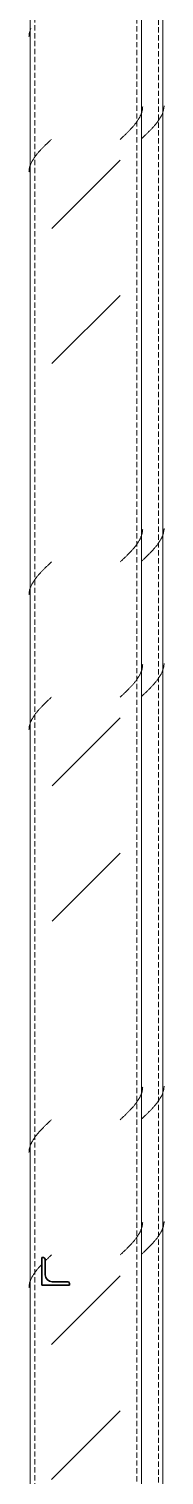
# Model space of a CAD drawing. Header units: centimetres. Extents: x -13467 to 3766, y -437 to 1921.
# Drawn here: x -13122.2 to -13110, y 224.4 to 354.8 of the extents above; entities that cross this region are included whole.
import ezdxf

# ---------------------------------------------------------------- set-up
doc = ezdxf.new("R2010")
doc.units = ezdxf.units.CM
doc.linetypes.add('Hidden', pattern=[0.714375, 0.47625, -0.238125])
doc.layers.add('S-BEAM', color=7, linetype='Continuous', lineweight=9)
doc.layers.add('S-COLS', color=7, linetype='Continuous', lineweight=9)

# ---------------------------------------------------------------- blocks, each defined once
blk = doc.blocks.new('FP_1-Sección 1-1')
at = {"layer": 'S-COLS'}
blk.add_line((-13112.09, 46.02), (-13112.09, 442.44), dxfattribs=at)
at = {"layer": 'S-COLS', "color": 9, "true_color": 0xc0c0c0}
for p, q in [((-13112.26, 346.78), (-13112.24, 346.82)), ((-13112.24, 346.82), (-13112.21, 346.87)), ((-13112.21, 346.87), (-13112.19, 346.92)), ((-13112.19, 346.92), (-13112.17, 346.96)), ((-13112.17, 346.96), (-13112.15, 347.01)), ((-13112.15, 347.01), (-13112.13, 347.06)), ((-13112.13, 347.06), (-13112.11, 347.1)), ((-13112.11, 347.1), (-13112.09, 347.15)), ((-13112.09, 347.15), (-13112.08, 347.2)), ((-13112.08, 347.2), (-13112.06, 347.24)), ((-13112.06, 347.24), (-13112.05, 347.29)), ((-13112.05, 347.29), (-13112.03, 347.34)), ((-13112.03, 347.34), (-13112.02, 347.38)), ((-13112.02, 347.38), (-13112.01, 347.43)), ((-13112.01, 347.43), (-13112, 347.48)), ((-13112, 347.52), (-13111.99, 347.57)), ((-13112, 347.48), (-13112, 347.52)), ((-13111.99, 347.57), (-13111.98, 347.62)), ((-13111.98, 347.71), (-13111.97, 347.76)), ((-13111.98, 347.66), (-13111.98, 347.71)), ((-13111.98, 347.62), (-13111.98, 347.66)), ((-13113.27, 345.51), (-13113.22, 345.56)), ((-13113.22, 345.56), (-13113.18, 345.61)), ((-13113.18, 345.61), (-13113.13, 345.65)), ((-13113.13, 345.65), (-13113.09, 345.7)), ((-13113.09, 345.7), (-13113.04, 345.75)), ((-13113.04, 345.75), (-13113, 345.79)), ((-13113, 345.79), (-13112.96, 345.84)), ((-13112.96, 345.84), (-13112.91, 345.89)), ((-13112.91, 345.89), (-13112.87, 345.93)), ((-13112.87, 345.93), (-13112.83, 345.98)), ((-13112.83, 345.98), (-13112.79, 346.03)), ((-13112.79, 346.03), (-13112.75, 346.07)), ((-13112.75, 346.07), (-13112.71, 346.12)), ((-13112.71, 346.12), (-13112.67, 346.17)), ((-13112.67, 346.17), (-13112.64, 346.21)), ((-13112.64, 346.21), (-13112.6, 346.26)), ((-13112.6, 346.26), (-13112.57, 346.31)), ((-13112.57, 346.31), (-13112.53, 346.35)), ((-13112.53, 346.35), (-13112.5, 346.4)), ((-13112.5, 346.4), (-13112.46, 346.45)), ((-13112.46, 346.45), (-13112.43, 346.49)), ((-13112.43, 346.49), (-13112.4, 346.54)), ((-13112.4, 346.54), (-13112.37, 346.59)), ((-13112.37, 346.59), (-13112.34, 346.63)), ((-13112.34, 346.63), (-13112.31, 346.68)), ((-13112.31, 346.68), (-13112.29, 346.73)), ((-13112.29, 346.73), (-13112.26, 346.78)), ((-13114, 344.81), (-13113.95, 344.86)), ((-13113.95, 344.86), (-13113.9, 344.9)), ((-13113.9, 344.9), (-13113.85, 344.95)), ((-13113.85, 344.95), (-13113.8, 345)), ((-13113.8, 345), (-13113.75, 345.05)), ((-13113.75, 345.05), (-13113.7, 345.09)), ((-13113.7, 345.09), (-13113.65, 345.14)), ((-13113.65, 345.14), (-13113.6, 345.19)), ((-13113.6, 345.19), (-13113.55, 345.23)), ((-13113.55, 345.23), (-13113.5, 345.28)), ((-13113.5, 345.28), (-13113.46, 345.33)), ((-13113.46, 345.33), (-13113.41, 345.37)), ((-13113.41, 345.37), (-13113.36, 345.42)), ((-13113.36, 345.42), (-13113.31, 345.47)), ((-13113.31, 345.47), (-13113.27, 345.51)), ((-13112.11, 309), (-13112.09, 309.05)), ((-13112.09, 309.05), (-13112.08, 309.1)), ((-13112.08, 309.1), (-13112.06, 309.14)), ((-13112.06, 309.14), (-13112.05, 309.19)), ((-13112.05, 309.19), (-13112.03, 309.24)), ((-13112.03, 309.24), (-13112.02, 309.28)), ((-13112.02, 309.28), (-13112.01, 309.33)), ((-13112.01, 309.33), (-13112, 309.38)), ((-13112, 309.42), (-13111.99, 309.47)), ((-13112, 309.38), (-13112, 309.42)), ((-13111.99, 309.47), (-13111.98, 309.52)), ((-13111.98, 309.61), (-13111.97, 309.66)), ((-13111.98, 309.56), (-13111.98, 309.61)), ((-13111.98, 309.52), (-13111.98, 309.56)), ((-13113, 307.69), (-13112.96, 307.74)), ((-13112.96, 307.74), (-13112.91, 307.79)), ((-13112.91, 307.79), (-13112.87, 307.83)), ((-13112.87, 307.83), (-13112.83, 307.88)), ((-13112.83, 307.88), (-13112.79, 307.93)), ((-13112.79, 307.93), (-13112.75, 307.97)), ((-13112.75, 307.97), (-13112.71, 308.02)), ((-13112.71, 308.02), (-13112.67, 308.07)), ((-13112.67, 308.07), (-13112.64, 308.11)), ((-13112.64, 308.11), (-13112.6, 308.16)), ((-13112.6, 308.16), (-13112.57, 308.21)), ((-13112.57, 308.21), (-13112.53, 308.25)), ((-13112.53, 308.25), (-13112.5, 308.3)), ((-13112.5, 308.3), (-13112.46, 308.35)), ((-13112.46, 308.35), (-13112.43, 308.39)), ((-13112.43, 308.39), (-13112.4, 308.44)), ((-13112.4, 308.44), (-13112.37, 308.49)), ((-13112.37, 308.49), (-13112.34, 308.53)), ((-13112.34, 308.53), (-13112.31, 308.58)), ((-13112.31, 308.58), (-13112.29, 308.63)), ((-13112.29, 308.63), (-13112.26, 308.68)), ((-13112.26, 308.68), (-13112.24, 308.72)), ((-13112.24, 308.72), (-13112.21, 308.77)), ((-13112.21, 308.77), (-13112.19, 308.82)), ((-13112.19, 308.82), (-13112.17, 308.86)), ((-13112.17, 308.86), (-13112.15, 308.91)), ((-13112.15, 308.91), (-13112.13, 308.96)), ((-13112.13, 308.96), (-13112.11, 309)), ((-13114, 306.71), (-13113.95, 306.76)), ((-13113.95, 306.76), (-13113.9, 306.8)), ((-13113.9, 306.8), (-13113.85, 306.85)), ((-13113.85, 306.85), (-13113.8, 306.9)), ((-13113.8, 306.9), (-13113.75, 306.95)), ((-13113.75, 306.95), (-13113.7, 306.99)), ((-13113.7, 306.99), (-13113.65, 307.04)), ((-13113.65, 307.04), (-13113.6, 307.09)), ((-13113.6, 307.09), (-13113.55, 307.13)), ((-13113.55, 307.13), (-13113.5, 307.18)), ((-13113.5, 307.18), (-13113.46, 307.23)), ((-13113.46, 307.23), (-13113.41, 307.27)), ((-13113.41, 307.27), (-13113.36, 307.32)), ((-13113.36, 307.32), (-13113.31, 307.37)), ((-13113.31, 307.37), (-13113.27, 307.41)), ((-13113.27, 307.41), (-13113.22, 307.46)), ((-13113.22, 307.46), (-13113.18, 307.51)), ((-13113.18, 307.51), (-13113.13, 307.55)), ((-13113.13, 307.55), (-13113.09, 307.6)), ((-13113.09, 307.6), (-13113.04, 307.65)), ((-13113.04, 307.65), (-13113, 307.69)), ((-13112, 297.23), (-13111.99, 297.28)), ((-13111.99, 297.28), (-13111.98, 297.33)), ((-13111.98, 297.42), (-13111.97, 297.47)), ((-13111.98, 297.37), (-13111.98, 297.42)), ((-13111.98, 297.33), (-13111.98, 297.37)), ((-13112.64, 295.92), (-13112.6, 295.97)), ((-13112.6, 295.97), (-13112.57, 296.02)), ((-13112.57, 296.02), (-13112.53, 296.06)), ((-13112.53, 296.06), (-13112.5, 296.11)), ((-13112.5, 296.11), (-13112.46, 296.16)), ((-13112.46, 296.16), (-13112.43, 296.21)), ((-13112.43, 296.21), (-13112.4, 296.25)), ((-13112.4, 296.25), (-13112.37, 296.3)), ((-13112.37, 296.3), (-13112.34, 296.35)), ((-13112.34, 296.35), (-13112.31, 296.39)), ((-13112.31, 296.39), (-13112.29, 296.44)), ((-13112.29, 296.44), (-13112.26, 296.49)), ((-13112.26, 296.49), (-13112.24, 296.53)), ((-13112.24, 296.53), (-13112.21, 296.58)), ((-13112.21, 296.58), (-13112.19, 296.63)), ((-13112.19, 296.63), (-13112.17, 296.67)), ((-13112.17, 296.67), (-13112.15, 296.72)), ((-13112.15, 296.72), (-13112.13, 296.77)), ((-13112.13, 296.77), (-13112.11, 296.81)), ((-13112.11, 296.81), (-13112.09, 296.86)), ((-13112.09, 296.86), (-13112.08, 296.91)), ((-13112.08, 296.91), (-13112.06, 296.95)), ((-13112.06, 296.95), (-13112.05, 297)), ((-13112.05, 297), (-13112.03, 297.05)), ((-13112.03, 297.05), (-13112.02, 297.09)), ((-13112.02, 297.09), (-13112.01, 297.14)), ((-13112.01, 297.14), (-13112, 297.19)), ((-13112, 297.19), (-13112, 297.23)), ((-13113.85, 294.66), (-13113.8, 294.71)), ((-13113.8, 294.71), (-13113.75, 294.76)), ((-13113.75, 294.76), (-13113.7, 294.8)), ((-13113.7, 294.8), (-13113.65, 294.85)), ((-13113.65, 294.85), (-13113.6, 294.9)), ((-13113.6, 294.9), (-13113.55, 294.94)), ((-13113.55, 294.94), (-13113.5, 294.99)), ((-13113.5, 294.99), (-13113.46, 295.04)), ((-13113.46, 295.04), (-13113.41, 295.08)), ((-13113.41, 295.08), (-13113.36, 295.13)), ((-13113.36, 295.13), (-13113.31, 295.18)), ((-13113.31, 295.18), (-13113.27, 295.22)), ((-13113.27, 295.22), (-13113.22, 295.27)), ((-13113.22, 295.27), (-13113.18, 295.32)), ((-13113.18, 295.32), (-13113.13, 295.36)), ((-13113.13, 295.36), (-13113.09, 295.41)), ((-13113.09, 295.41), (-13113.04, 295.46)), ((-13113.04, 295.46), (-13113, 295.5)), ((-13113, 295.5), (-13112.96, 295.55)), ((-13112.96, 295.55), (-13112.91, 295.6)), ((-13112.91, 295.6), (-13112.87, 295.64)), ((-13112.87, 295.64), (-13112.83, 295.69)), ((-13112.83, 295.69), (-13112.79, 295.74)), ((-13112.79, 295.74), (-13112.75, 295.78)), ((-13112.75, 295.78), (-13112.71, 295.83)), ((-13112.71, 295.83), (-13112.67, 295.88)), ((-13112.67, 295.88), (-13112.64, 295.92)), ((-13114, 294.52), (-13113.95, 294.57)), ((-13113.95, 294.57), (-13113.9, 294.62)), ((-13113.9, 294.62), (-13113.85, 294.66)), ((-13112.4, 258.15), (-13112.37, 258.2)), ((-13112.37, 258.2), (-13112.34, 258.25)), ((-13112.34, 258.25), (-13112.31, 258.29)), ((-13112.31, 258.29), (-13112.29, 258.34)), ((-13112.29, 258.34), (-13112.26, 258.39)), ((-13112.26, 258.39), (-13112.24, 258.43)), ((-13112.24, 258.43), (-13112.21, 258.48)), ((-13112.21, 258.48), (-13112.19, 258.53)), ((-13112.19, 258.53), (-13112.17, 258.57)), ((-13112.17, 258.57), (-13112.15, 258.62)), ((-13112.15, 258.62), (-13112.13, 258.67)), ((-13112.13, 258.67), (-13112.11, 258.71)), ((-13112.11, 258.71), (-13112.09, 258.76)), ((-13112.09, 258.76), (-13112.08, 258.81)), ((-13112.08, 258.81), (-13112.06, 258.85)), ((-13112.06, 258.85), (-13112.05, 258.9)), ((-13112.05, 258.9), (-13112.03, 258.95)), ((-13112.03, 258.95), (-13112.02, 258.99)), ((-13112.02, 258.99), (-13112.01, 259.04)), ((-13112.01, 259.04), (-13112, 259.09)), ((-13112, 259.13), (-13111.99, 259.18)), ((-13112, 259.09), (-13112, 259.13)), ((-13111.99, 259.18), (-13111.98, 259.23)), ((-13111.98, 259.32), (-13111.97, 259.37)), ((-13111.98, 259.27), (-13111.98, 259.32)), ((-13111.98, 259.23), (-13111.98, 259.27)), ((-13113.55, 256.84), (-13113.5, 256.89)), ((-13113.5, 256.89), (-13113.46, 256.94)), ((-13113.46, 256.94), (-13113.41, 256.98)), ((-13113.41, 256.98), (-13113.36, 257.03)), ((-13113.36, 257.03), (-13113.31, 257.08)), ((-13113.31, 257.08), (-13113.27, 257.12)), ((-13113.27, 257.12), (-13113.22, 257.17)), ((-13113.22, 257.17), (-13113.18, 257.22)), ((-13113.18, 257.22), (-13113.13, 257.26)), ((-13113.13, 257.26), (-13113.09, 257.31)), ((-13113.09, 257.31), (-13113.04, 257.36)), ((-13113.04, 257.36), (-13113, 257.4)), ((-13113, 257.4), (-13112.96, 257.45)), ((-13112.96, 257.45), (-13112.91, 257.5)), ((-13112.91, 257.5), (-13112.87, 257.54)), ((-13112.87, 257.54), (-13112.83, 257.59)), ((-13112.83, 257.59), (-13112.79, 257.64)), ((-13112.79, 257.64), (-13112.75, 257.68)), ((-13112.75, 257.68), (-13112.71, 257.73)), ((-13112.71, 257.73), (-13112.67, 257.78)), ((-13112.67, 257.78), (-13112.64, 257.82)), ((-13112.64, 257.82), (-13112.6, 257.87)), ((-13112.6, 257.87), (-13112.57, 257.92)), ((-13112.57, 257.92), (-13112.53, 257.96)), ((-13112.53, 257.96), (-13112.5, 258.01)), ((-13112.5, 258.01), (-13112.46, 258.06)), ((-13112.46, 258.06), (-13112.43, 258.11)), ((-13112.43, 258.11), (-13112.4, 258.15)), ((-13114, 256.42), (-13113.95, 256.47)), ((-13113.95, 256.47), (-13113.9, 256.52)), ((-13113.9, 256.52), (-13113.85, 256.56)), ((-13113.85, 256.56), (-13113.8, 256.61)), ((-13113.8, 256.61), (-13113.75, 256.66)), ((-13113.75, 256.66), (-13113.7, 256.7)), ((-13113.7, 256.7), (-13113.65, 256.75)), ((-13113.65, 256.75), (-13113.6, 256.8)), ((-13113.6, 256.8), (-13113.55, 256.84)), ((-13112.17, 246.38), (-13112.15, 246.43)), ((-13112.15, 246.43), (-13112.13, 246.48)), ((-13112.13, 246.48), (-13112.11, 246.52)), ((-13112.11, 246.52), (-13112.09, 246.57)), ((-13112.09, 246.57), (-13112.08, 246.62)), ((-13112.08, 246.62), (-13112.06, 246.66)), ((-13112.06, 246.66), (-13112.05, 246.71)), ((-13112.05, 246.71), (-13112.03, 246.76)), ((-13112.03, 246.76), (-13112.02, 246.8)), ((-13112.02, 246.8), (-13112.01, 246.85)), ((-13112.01, 246.85), (-13112, 246.9)), ((-13112, 246.94), (-13111.99, 246.99)), ((-13112, 246.9), (-13112, 246.94)), ((-13111.99, 246.99), (-13111.98, 247.04)), ((-13111.98, 247.13), (-13111.97, 247.18)), ((-13111.98, 247.08), (-13111.98, 247.13)), ((-13111.98, 247.04), (-13111.98, 247.08)), ((-13113.13, 245.07), (-13113.09, 245.12)), ((-13113.09, 245.12), (-13113.04, 245.17)), ((-13113.04, 245.17), (-13113, 245.21)), ((-13113, 245.21), (-13112.96, 245.26)), ((-13112.96, 245.26), (-13112.91, 245.31)), ((-13112.91, 245.31), (-13112.87, 245.35)), ((-13112.87, 245.35), (-13112.83, 245.4)), ((-13112.83, 245.4), (-13112.79, 245.45)), ((-13112.79, 245.45), (-13112.75, 245.49)), ((-13112.75, 245.49), (-13112.71, 245.54)), ((-13112.71, 245.54), (-13112.67, 245.59)), ((-13112.67, 245.59), (-13112.64, 245.64)), ((-13112.64, 245.64), (-13112.6, 245.68)), ((-13112.6, 245.68), (-13112.57, 245.73)), ((-13112.57, 245.73), (-13112.53, 245.78)), ((-13112.53, 245.78), (-13112.5, 245.82)), ((-13112.5, 245.82), (-13112.46, 245.87)), ((-13112.46, 245.87), (-13112.43, 245.92)), ((-13112.43, 245.92), (-13112.4, 245.96)), ((-13112.4, 245.96), (-13112.37, 246.01)), ((-13112.37, 246.01), (-13112.34, 246.06)), ((-13112.34, 246.06), (-13112.31, 246.1)), ((-13112.31, 246.1), (-13112.29, 246.15)), ((-13112.29, 246.15), (-13112.26, 246.2)), ((-13112.26, 246.2), (-13112.24, 246.24)), ((-13112.24, 246.24), (-13112.21, 246.29)), ((-13112.21, 246.29), (-13112.19, 246.34)), ((-13112.19, 246.34), (-13112.17, 246.38)), ((-13114, 244.23), (-13113.95, 244.28)), ((-13113.95, 244.28), (-13113.9, 244.33)), ((-13113.9, 244.33), (-13113.85, 244.37)), ((-13113.85, 244.37), (-13113.8, 244.42)), ((-13113.8, 244.42), (-13113.75, 244.47)), ((-13113.75, 244.47), (-13113.7, 244.51)), ((-13113.7, 244.51), (-13113.65, 244.56)), ((-13113.65, 244.56), (-13113.6, 244.61)), ((-13113.6, 244.61), (-13113.55, 244.65)), ((-13113.55, 244.65), (-13113.5, 244.7)), ((-13113.5, 244.7), (-13113.46, 244.75)), ((-13113.46, 244.75), (-13113.41, 244.79)), ((-13113.41, 244.79), (-13113.36, 244.84)), ((-13113.36, 244.84), (-13113.31, 244.89)), ((-13113.31, 244.89), (-13113.27, 244.93)), ((-13113.27, 244.93), (-13113.22, 244.98)), ((-13113.22, 244.98), (-13113.18, 245.03)), ((-13113.18, 245.03), (-13113.13, 245.07))]:
    blk.add_line(p, q, dxfattribs=at)
blk = doc.blocks.new('FP_2-Sección 1-1')
at = {"layer": 'S-COLS'}
blk.add_line((-13122.09, 442.44), (-13122.09, 46.02), dxfattribs=at)
at = {"layer": 'S-COLS', "color": 9, "true_color": 0xc0c0c0}
for p, q in [((-13122.1, 354.62), (-13122.09, 354.66)), ((-13122.09, 354.66), (-13122.07, 354.71)), ((-13122.07, 354.71), (-13122.05, 354.76)), ((-13122.05, 354.76), (-13122.03, 354.8)), ((-13122.21, 354.06), (-13122.2, 354.1)), ((-13122.2, 354.2), (-13122.19, 354.24)), ((-13122.2, 354.15), (-13122.2, 354.2)), ((-13122.2, 354.1), (-13122.2, 354.15)), ((-13122.19, 354.24), (-13122.18, 354.29)), ((-13122.18, 354.34), (-13122.17, 354.38)), ((-13122.18, 354.29), (-13122.18, 354.34)), ((-13122.17, 354.38), (-13122.16, 354.43)), ((-13122.16, 354.43), (-13122.15, 354.48)), ((-13122.15, 354.48), (-13122.13, 354.52)), ((-13122.13, 354.52), (-13122.12, 354.57)), ((-13122.12, 354.57), (-13122.1, 354.62)), ((-13120.82, 344.2), (-13120.77, 344.25)), ((-13120.77, 344.25), (-13120.72, 344.3)), ((-13120.72, 344.3), (-13120.68, 344.34)), ((-13120.68, 344.34), (-13120.63, 344.39)), ((-13120.63, 344.39), (-13120.58, 344.44)), ((-13120.58, 344.44), (-13120.53, 344.48)), ((-13120.53, 344.48), (-13120.48, 344.53)), ((-13120.48, 344.53), (-13120.43, 344.58)), ((-13120.43, 344.58), (-13120.38, 344.62)), ((-13120.38, 344.62), (-13120.33, 344.67)), ((-13120.33, 344.67), (-13120.28, 344.72)), ((-13120.28, 344.72), (-13120.23, 344.76)), ((-13120.23, 344.76), (-13120.19, 344.81)), ((-13121.89, 342.89), (-13121.87, 342.94)), ((-13121.87, 342.94), (-13121.84, 342.99)), ((-13121.84, 342.99), (-13121.81, 343.03)), ((-13121.81, 343.03), (-13121.78, 343.08)), ((-13121.78, 343.08), (-13121.75, 343.13)), ((-13121.75, 343.13), (-13121.72, 343.17)), ((-13121.72, 343.17), (-13121.68, 343.22)), ((-13121.68, 343.22), (-13121.65, 343.27)), ((-13121.65, 343.27), (-13121.61, 343.32)), ((-13121.61, 343.32), (-13121.58, 343.36)), ((-13121.58, 343.36), (-13121.54, 343.41)), ((-13121.54, 343.41), (-13121.51, 343.46)), ((-13121.51, 343.46), (-13121.47, 343.5)), ((-13121.47, 343.5), (-13121.43, 343.55)), ((-13121.43, 343.55), (-13121.39, 343.6)), ((-13121.39, 343.6), (-13121.35, 343.64)), ((-13121.35, 343.64), (-13121.31, 343.69)), ((-13121.31, 343.69), (-13121.27, 343.74)), ((-13121.27, 343.74), (-13121.22, 343.78)), ((-13121.22, 343.78), (-13121.18, 343.83)), ((-13121.18, 343.83), (-13121.14, 343.88)), ((-13121.14, 343.88), (-13121.09, 343.92)), ((-13121.09, 343.92), (-13121.05, 343.97)), ((-13121.05, 343.97), (-13121, 344.02)), ((-13121, 344.02), (-13120.96, 344.06)), ((-13120.96, 344.06), (-13120.91, 344.11)), ((-13120.91, 344.11), (-13120.87, 344.16)), ((-13120.87, 344.16), (-13120.82, 344.2)), ((-13122.21, 341.87), (-13122.2, 341.91)), ((-13122.2, 342.01), (-13122.19, 342.05)), ((-13122.2, 341.96), (-13122.2, 342.01)), ((-13122.2, 341.91), (-13122.2, 341.96)), ((-13122.19, 342.05), (-13122.18, 342.1)), ((-13122.18, 342.15), (-13122.17, 342.19)), ((-13122.18, 342.1), (-13122.18, 342.15)), ((-13122.17, 342.19), (-13122.16, 342.24)), ((-13122.16, 342.24), (-13122.15, 342.29)), ((-13122.15, 342.29), (-13122.13, 342.33)), ((-13122.13, 342.33), (-13122.12, 342.38)), ((-13122.12, 342.38), (-13122.1, 342.43)), ((-13122.1, 342.43), (-13122.09, 342.47)), ((-13122.09, 342.47), (-13122.07, 342.52)), ((-13122.07, 342.52), (-13122.05, 342.57)), ((-13122.05, 342.57), (-13122.03, 342.61)), ((-13122.03, 342.61), (-13122.01, 342.66)), ((-13122.01, 342.66), (-13121.99, 342.71)), ((-13121.99, 342.71), (-13121.97, 342.75)), ((-13121.97, 342.75), (-13121.94, 342.8)), ((-13121.94, 342.8), (-13121.92, 342.85)), ((-13121.92, 342.85), (-13121.89, 342.89)), ((-13120.53, 306.38), (-13120.48, 306.43)), ((-13120.48, 306.43), (-13120.43, 306.48)), ((-13120.43, 306.48), (-13120.38, 306.52)), ((-13120.38, 306.52), (-13120.33, 306.57)), ((-13120.33, 306.57), (-13120.28, 306.62)), ((-13120.28, 306.62), (-13120.23, 306.66)), ((-13120.23, 306.66), (-13120.19, 306.71)), ((-13121.72, 305.07), (-13121.68, 305.12)), ((-13121.68, 305.12), (-13121.65, 305.17)), ((-13121.65, 305.17), (-13121.61, 305.22)), ((-13121.61, 305.22), (-13121.58, 305.26)), ((-13121.58, 305.26), (-13121.54, 305.31)), ((-13121.54, 305.31), (-13121.51, 305.36)), ((-13121.51, 305.36), (-13121.47, 305.4)), ((-13121.47, 305.4), (-13121.43, 305.45)), ((-13121.43, 305.45), (-13121.39, 305.5)), ((-13121.39, 305.5), (-13121.35, 305.54)), ((-13121.35, 305.54), (-13121.31, 305.59)), ((-13121.31, 305.59), (-13121.27, 305.64)), ((-13121.27, 305.64), (-13121.22, 305.68)), ((-13121.22, 305.68), (-13121.18, 305.73)), ((-13121.18, 305.73), (-13121.14, 305.78)), ((-13121.14, 305.78), (-13121.09, 305.82)), ((-13121.09, 305.82), (-13121.05, 305.87)), ((-13121.05, 305.87), (-13121, 305.92)), ((-13121, 305.92), (-13120.96, 305.96)), ((-13120.96, 305.96), (-13120.91, 306.01)), ((-13120.91, 306.01), (-13120.87, 306.06)), ((-13120.87, 306.06), (-13120.82, 306.1)), ((-13120.82, 306.1), (-13120.77, 306.15)), ((-13120.77, 306.15), (-13120.72, 306.2)), ((-13120.72, 306.2), (-13120.68, 306.24)), ((-13120.68, 306.24), (-13120.63, 306.29)), ((-13120.63, 306.29), (-13120.58, 306.34)), ((-13120.58, 306.34), (-13120.53, 306.38)), ((-13122.21, 303.77), (-13122.2, 303.81)), ((-13122.2, 303.91), (-13122.19, 303.95)), ((-13122.2, 303.86), (-13122.2, 303.91)), ((-13122.2, 303.81), (-13122.2, 303.86)), ((-13122.19, 303.95), (-13122.18, 304)), ((-13122.18, 304.05), (-13122.17, 304.09)), ((-13122.18, 304), (-13122.18, 304.05)), ((-13122.17, 304.09), (-13122.16, 304.14)), ((-13122.16, 304.14), (-13122.15, 304.19)), ((-13122.15, 304.19), (-13122.13, 304.23)), ((-13122.13, 304.23), (-13122.12, 304.28)), ((-13122.12, 304.28), (-13122.1, 304.33)), ((-13122.1, 304.33), (-13122.09, 304.37)), ((-13122.09, 304.37), (-13122.07, 304.42)), ((-13122.07, 304.42), (-13122.05, 304.47)), ((-13122.05, 304.47), (-13122.03, 304.51)), ((-13122.03, 304.51), (-13122.01, 304.56)), ((-13122.01, 304.56), (-13121.99, 304.61)), ((-13121.99, 304.61), (-13121.97, 304.65)), ((-13121.97, 304.65), (-13121.94, 304.7)), ((-13121.94, 304.7), (-13121.92, 304.75)), ((-13121.92, 304.75), (-13121.89, 304.79)), ((-13121.89, 304.79), (-13121.87, 304.84)), ((-13121.87, 304.84), (-13121.84, 304.89)), ((-13121.84, 304.89), (-13121.81, 304.93)), ((-13121.81, 304.93), (-13121.78, 304.98)), ((-13121.78, 304.98), (-13121.75, 305.03)), ((-13121.75, 305.03), (-13121.72, 305.07)), ((-13121.35, 293.35), (-13121.31, 293.4)), ((-13121.31, 293.4), (-13121.27, 293.45)), ((-13121.27, 293.45), (-13121.22, 293.49)), ((-13121.22, 293.49), (-13121.18, 293.54)), ((-13121.18, 293.54), (-13121.14, 293.59)), ((-13121.14, 293.59), (-13121.09, 293.63)), ((-13121.09, 293.63), (-13121.05, 293.68)), ((-13121.05, 293.68), (-13121, 293.73)), ((-13121, 293.73), (-13120.96, 293.77)), ((-13120.96, 293.77), (-13120.91, 293.82)), ((-13120.91, 293.82), (-13120.87, 293.87)), ((-13120.87, 293.87), (-13120.82, 293.91)), ((-13120.82, 293.91), (-13120.77, 293.96)), ((-13120.77, 293.96), (-13120.72, 294.01)), ((-13120.72, 294.01), (-13120.68, 294.05)), ((-13120.68, 294.05), (-13120.63, 294.1)), ((-13120.63, 294.1), (-13120.58, 294.15)), ((-13120.58, 294.15), (-13120.53, 294.19)), ((-13120.53, 294.19), (-13120.48, 294.24)), ((-13120.48, 294.24), (-13120.43, 294.29)), ((-13120.43, 294.29), (-13120.38, 294.33)), ((-13120.38, 294.33), (-13120.33, 294.38)), ((-13120.33, 294.38), (-13120.28, 294.43)), ((-13120.28, 294.43), (-13120.23, 294.48)), ((-13120.23, 294.48), (-13120.19, 294.52)), ((-13122.13, 292.04), (-13122.12, 292.09)), ((-13122.12, 292.09), (-13122.1, 292.14)), ((-13122.1, 292.14), (-13122.09, 292.18)), ((-13122.09, 292.18), (-13122.07, 292.23)), ((-13122.07, 292.23), (-13122.05, 292.28)), ((-13122.05, 292.28), (-13122.03, 292.32)), ((-13122.03, 292.32), (-13122.01, 292.37)), ((-13122.01, 292.37), (-13121.99, 292.42)), ((-13121.99, 292.42), (-13121.97, 292.46)), ((-13121.97, 292.46), (-13121.94, 292.51)), ((-13121.94, 292.51), (-13121.92, 292.56)), ((-13121.92, 292.56), (-13121.89, 292.6)), ((-13121.89, 292.6), (-13121.87, 292.65)), ((-13121.87, 292.65), (-13121.84, 292.7)), ((-13121.84, 292.7), (-13121.81, 292.75)), ((-13121.81, 292.75), (-13121.78, 292.79)), ((-13121.78, 292.79), (-13121.75, 292.84)), ((-13121.75, 292.84), (-13121.72, 292.89)), ((-13121.72, 292.89), (-13121.68, 292.93)), ((-13121.68, 292.93), (-13121.65, 292.98)), ((-13121.65, 292.98), (-13121.61, 293.03)), ((-13121.61, 293.03), (-13121.58, 293.07)), ((-13121.58, 293.07), (-13121.54, 293.12)), ((-13121.54, 293.12), (-13121.51, 293.17)), ((-13121.51, 293.17), (-13121.47, 293.21)), ((-13121.47, 293.21), (-13121.43, 293.26)), ((-13121.43, 293.26), (-13121.39, 293.31)), ((-13121.39, 293.31), (-13121.35, 293.35)), ((-13122.21, 291.58), (-13122.2, 291.62)), ((-13122.2, 291.72), (-13122.19, 291.76)), ((-13122.2, 291.67), (-13122.2, 291.72)), ((-13122.2, 291.62), (-13122.2, 291.67)), ((-13122.19, 291.76), (-13122.18, 291.81)), ((-13122.18, 291.86), (-13122.17, 291.9)), ((-13122.18, 291.81), (-13122.18, 291.86)), ((-13122.17, 291.9), (-13122.16, 291.95)), ((-13122.16, 291.95), (-13122.15, 292)), ((-13122.15, 292), (-13122.13, 292.04)), ((-13121.09, 255.53), (-13121.05, 255.58)), ((-13121.05, 255.58), (-13121, 255.63)), ((-13121, 255.63), (-13120.96, 255.67)), ((-13120.96, 255.67), (-13120.91, 255.72)), ((-13120.91, 255.72), (-13120.87, 255.77)), ((-13120.87, 255.77), (-13120.82, 255.81)), ((-13120.82, 255.81), (-13120.77, 255.86)), ((-13120.77, 255.86), (-13120.72, 255.91)), ((-13120.72, 255.91), (-13120.68, 255.95)), ((-13120.68, 255.95), (-13120.63, 256)), ((-13120.63, 256), (-13120.58, 256.05)), ((-13120.58, 256.05), (-13120.53, 256.09)), ((-13120.53, 256.09), (-13120.48, 256.14)), ((-13120.48, 256.14), (-13120.43, 256.19)), ((-13120.43, 256.19), (-13120.38, 256.23)), ((-13120.38, 256.23), (-13120.33, 256.28)), ((-13120.33, 256.28), (-13120.28, 256.33)), ((-13120.28, 256.33), (-13120.23, 256.38)), ((-13120.23, 256.38), (-13120.19, 256.42)), ((-13122.03, 254.22), (-13122.01, 254.27)), ((-13122.01, 254.27), (-13121.99, 254.32)), ((-13121.99, 254.32), (-13121.97, 254.36)), ((-13121.97, 254.36), (-13121.94, 254.41)), ((-13121.94, 254.41), (-13121.92, 254.46)), ((-13121.92, 254.46), (-13121.89, 254.5)), ((-13121.89, 254.5), (-13121.87, 254.55)), ((-13121.87, 254.55), (-13121.84, 254.6)), ((-13121.84, 254.6), (-13121.81, 254.65)), ((-13121.81, 254.65), (-13121.78, 254.69)), ((-13121.78, 254.69), (-13121.75, 254.74)), ((-13121.75, 254.74), (-13121.72, 254.79)), ((-13121.72, 254.79), (-13121.68, 254.83)), ((-13121.68, 254.83), (-13121.65, 254.88)), ((-13121.65, 254.88), (-13121.61, 254.93)), ((-13121.61, 254.93), (-13121.58, 254.97)), ((-13121.58, 254.97), (-13121.54, 255.02)), ((-13121.54, 255.02), (-13121.51, 255.07)), ((-13121.51, 255.07), (-13121.47, 255.11)), ((-13121.47, 255.11), (-13121.43, 255.16)), ((-13121.43, 255.16), (-13121.39, 255.21)), ((-13121.39, 255.21), (-13121.35, 255.25)), ((-13121.35, 255.25), (-13121.31, 255.3)), ((-13121.31, 255.3), (-13121.27, 255.35)), ((-13121.27, 255.35), (-13121.22, 255.39)), ((-13121.22, 255.39), (-13121.18, 255.44)), ((-13121.18, 255.44), (-13121.14, 255.49)), ((-13121.14, 255.49), (-13121.09, 255.53)), ((-13122.21, 253.48), (-13122.2, 253.52)), ((-13122.2, 253.62), (-13122.19, 253.66)), ((-13122.2, 253.57), (-13122.2, 253.62)), ((-13122.2, 253.52), (-13122.2, 253.57)), ((-13122.19, 253.66), (-13122.18, 253.71)), ((-13122.18, 253.76), (-13122.17, 253.8)), ((-13122.18, 253.71), (-13122.18, 253.76)), ((-13122.17, 253.8), (-13122.16, 253.85)), ((-13122.16, 253.85), (-13122.15, 253.9)), ((-13122.15, 253.9), (-13122.13, 253.94)), ((-13122.13, 253.94), (-13122.12, 253.99)), ((-13122.12, 253.99), (-13122.1, 254.04)), ((-13122.1, 254.04), (-13122.09, 254.08)), ((-13122.09, 254.08), (-13122.07, 254.13)), ((-13122.07, 254.13), (-13122.05, 254.18)), ((-13122.05, 254.18), (-13122.03, 254.22)), ((-13120.63, 243.81), (-13120.58, 243.86)), ((-13120.58, 243.86), (-13120.53, 243.91)), ((-13120.53, 243.91), (-13120.48, 243.95)), ((-13120.48, 243.95), (-13120.43, 244)), ((-13120.43, 244), (-13120.38, 244.05)), ((-13120.38, 244.05), (-13120.33, 244.09)), ((-13120.33, 244.09), (-13120.28, 244.14)), ((-13120.28, 244.14), (-13120.23, 244.19)), ((-13120.23, 244.19), (-13120.19, 244.23)), ((-13121.78, 242.5), (-13121.75, 242.55)), ((-13121.75, 242.55), (-13121.72, 242.6)), ((-13121.72, 242.6), (-13121.68, 242.64)), ((-13121.68, 242.64), (-13121.65, 242.69)), ((-13121.65, 242.69), (-13121.61, 242.74)), ((-13121.61, 242.74), (-13121.58, 242.78)), ((-13121.58, 242.78), (-13121.54, 242.83)), ((-13121.54, 242.83), (-13121.51, 242.88)), ((-13121.51, 242.88), (-13121.47, 242.92)), ((-13121.47, 242.92), (-13121.43, 242.97)), ((-13121.43, 242.97), (-13121.39, 243.02)), ((-13121.39, 243.02), (-13121.35, 243.06)), ((-13121.35, 243.06), (-13121.31, 243.11)), ((-13121.31, 243.11), (-13121.27, 243.16)), ((-13121.27, 243.16), (-13121.22, 243.2)), ((-13121.22, 243.2), (-13121.18, 243.25)), ((-13121.18, 243.25), (-13121.14, 243.3)), ((-13121.14, 243.3), (-13121.09, 243.34)), ((-13121.09, 243.34), (-13121.05, 243.39)), ((-13120.72, 243.72), (-13120.68, 243.76)), ((-13120.68, 243.76), (-13120.63, 243.81)), ((-13122.21, 241.29), (-13122.2, 241.33)), ((-13122.2, 241.43), (-13122.19, 241.47)), ((-13122.2, 241.38), (-13122.2, 241.43)), ((-13122.2, 241.33), (-13122.2, 241.38)), ((-13122.19, 241.47), (-13122.18, 241.52)), ((-13122.18, 241.57), (-13122.17, 241.61)), ((-13122.18, 241.52), (-13122.18, 241.57)), ((-13122.17, 241.61), (-13122.16, 241.66)), ((-13122.16, 241.66), (-13122.15, 241.71)), ((-13122.15, 241.71), (-13122.13, 241.75)), ((-13122.13, 241.75), (-13122.12, 241.8)), ((-13122.12, 241.8), (-13122.1, 241.85)), ((-13122.1, 241.85), (-13122.09, 241.89)), ((-13122.09, 241.89), (-13122.07, 241.94)), ((-13122.07, 241.94), (-13122.05, 241.99)), ((-13122.05, 241.99), (-13122.03, 242.03)), ((-13122.03, 242.03), (-13122.01, 242.08)), ((-13122.01, 242.08), (-13121.99, 242.13)), ((-13121.99, 242.13), (-13121.97, 242.18)), ((-13121.97, 242.18), (-13121.94, 242.22)), ((-13121.94, 242.22), (-13121.92, 242.27)), ((-13121.92, 242.27), (-13121.89, 242.32)), ((-13121.89, 242.32), (-13121.87, 242.36)), ((-13121.87, 242.36), (-13121.84, 242.41)), ((-13121.84, 242.41), (-13121.81, 242.46)), ((-13121.81, 242.46), (-13121.78, 242.5))]:
    blk.add_line(p, q, dxfattribs=at)
blk = doc.blocks.new('HSS Rectangular-Column - 100 x 100 mm-1472442-Sección 1-1')
at = {"layer": 'S-COLS', "true_color": 0xc0c0c0}
h = blk.add_hatch(dxfattribs=at)
h.set_pattern_fill('FP_6', color=9, style=0, pattern_type=2)
h.set_pattern_definition([(45, (-5050.647, 712), (-25.14472, 25.14472), []), (45, (-5050.647, 750.1), (-25.14472, 25.14472), [])])
h.paths.add_polyline_path([(-13114.91, 46.02), (-13114, 46.02), (-13114, 440.53), (-13120.19, 440.53), (-13120.11, 436.82), (-13118.72, 436.82), (-13118.56, 436.5), (-13120.19, 436.5), (-13120.11, 241.82), (-13118.72, 241.82), (-13118.56, 241.5), (-13120.19, 241.5), (-13120.19, 46.02)])
h.paths.add_polyline_path([(-13114, 441.48), (-13114, 449.58), (-13120.19, 449.57), (-13120.18, 441.48), (-13114.91, 441.48)])
h.paths.add_polyline_path([(-13120.19, 450.53), (-13120.18, 450.53), (-13114, 450.53), (-13114, 507.27), (-13118.8, 507.27), (-13118.8, 515.53), (-13120.19, 515.53), (-13120.19, 450.53)])
h.paths.add_polyline_path([(-13114, 508.18), (-13114, 515.53), (-13117.5, 515.53), (-13117.5, 509.84), (-13117.2, 509.02), (-13116.43, 508.59), (-13114.91, 508.33)])
at = {"layer": 'S-COLS', "linetype": 'Hidden'}
for p, q in [((-13121.69, 46.02), (-13121.69, 441.49)), ((-13112.49, 441.45), (-13112.49, 46.02))]:
    blk.add_line(p, q, dxfattribs=at)
at = {"layer": 'S-COLS'}
for name in ['FP_2-Sección 1-1', 'FP_1-Sección 1-1']:
    blk.add_blockref(name, (0, 0), dxfattribs=at)
blk = doc.blocks.new('FP_4-Sección 1-1')
at = {"layer": 'S-COLS'}
blk.add_line((-13110.16, 46.02), (-13110.16, 470.01), dxfattribs=at)
at = {"layer": 'S-COLS', "color": 9, "true_color": 0xc0c0c0}
for p, q in [((-13110.36, 346.8), (-13110.34, 346.85)), ((-13110.34, 346.85), (-13110.31, 346.89)), ((-13110.31, 346.89), (-13110.29, 346.94)), ((-13110.29, 346.94), (-13110.26, 346.99)), ((-13110.26, 346.99), (-13110.24, 347.03)), ((-13110.24, 347.03), (-13110.22, 347.08)), ((-13110.22, 347.08), (-13110.2, 347.13)), ((-13110.2, 347.13), (-13110.18, 347.17)), ((-13110.18, 347.17), (-13110.17, 347.22)), ((-13110.17, 347.22), (-13110.15, 347.27)), ((-13110.15, 347.27), (-13110.13, 347.31)), ((-13110.13, 347.31), (-13110.12, 347.36)), ((-13110.12, 347.36), (-13110.11, 347.41)), ((-13110.11, 347.41), (-13110.1, 347.45)), ((-13110.1, 347.45), (-13110.09, 347.5)), ((-13110.09, 347.5), (-13110.08, 347.55)), ((-13110.08, 347.55), (-13110.07, 347.6)), ((-13110.07, 347.6), (-13110.06, 347.64)), ((-13110.06, 347.69), (-13110.05, 347.74)), ((-13110.06, 347.64), (-13110.06, 347.69)), ((-13110.05, 347.78), (-13110.05, 347.83)), ((-13110.05, 347.74), (-13110.05, 347.78)), ((-13111.44, 345.49), (-13111.39, 345.54)), ((-13111.39, 345.54), (-13111.34, 345.58)), ((-13111.34, 345.58), (-13111.3, 345.63)), ((-13111.3, 345.63), (-13111.25, 345.68)), ((-13111.25, 345.68), (-13111.2, 345.72)), ((-13111.2, 345.72), (-13111.16, 345.77)), ((-13111.16, 345.77), (-13111.12, 345.82)), ((-13111.12, 345.82), (-13111.07, 345.87)), ((-13111.07, 345.87), (-13111.03, 345.91)), ((-13111.03, 345.91), (-13110.99, 345.96)), ((-13110.99, 345.96), (-13110.95, 346.01)), ((-13110.95, 346.01), (-13110.91, 346.05)), ((-13110.91, 346.05), (-13110.87, 346.1)), ((-13110.87, 346.1), (-13110.83, 346.15)), ((-13110.83, 346.15), (-13110.79, 346.19)), ((-13110.79, 346.19), (-13110.75, 346.24)), ((-13110.75, 346.24), (-13110.71, 346.29)), ((-13110.71, 346.29), (-13110.68, 346.33)), ((-13110.68, 346.33), (-13110.64, 346.38)), ((-13110.64, 346.38), (-13110.61, 346.43)), ((-13110.61, 346.43), (-13110.57, 346.47)), ((-13110.57, 346.47), (-13110.54, 346.52)), ((-13110.54, 346.52), (-13110.51, 346.57)), ((-13110.51, 346.57), (-13110.48, 346.61)), ((-13110.48, 346.61), (-13110.45, 346.66)), ((-13110.45, 346.66), (-13110.42, 346.71)), ((-13110.42, 346.71), (-13110.39, 346.75)), ((-13110.39, 346.75), (-13110.36, 346.8)), ((-13112.07, 344.88), (-13112.02, 344.93)), ((-13112.02, 344.93), (-13111.97, 344.98)), ((-13111.97, 344.98), (-13111.92, 345.02)), ((-13111.92, 345.02), (-13111.87, 345.07)), ((-13111.87, 345.07), (-13111.82, 345.12)), ((-13111.82, 345.12), (-13111.77, 345.16)), ((-13111.77, 345.16), (-13111.72, 345.21)), ((-13111.72, 345.21), (-13111.67, 345.26)), ((-13111.67, 345.26), (-13111.63, 345.3)), ((-13111.63, 345.3), (-13111.58, 345.35)), ((-13111.58, 345.35), (-13111.53, 345.4)), ((-13111.53, 345.4), (-13111.48, 345.44)), ((-13111.48, 345.44), (-13111.44, 345.49)), ((-13110.22, 308.98), (-13110.2, 309.03)), ((-13110.2, 309.03), (-13110.18, 309.07)), ((-13110.18, 309.07), (-13110.17, 309.12)), ((-13110.17, 309.12), (-13110.15, 309.17)), ((-13110.15, 309.17), (-13110.13, 309.21)), ((-13110.13, 309.21), (-13110.12, 309.26)), ((-13110.12, 309.26), (-13110.11, 309.31)), ((-13110.11, 309.31), (-13110.1, 309.35)), ((-13110.1, 309.35), (-13110.09, 309.4)), ((-13110.09, 309.4), (-13110.08, 309.45)), ((-13110.08, 309.45), (-13110.07, 309.5)), ((-13110.07, 309.5), (-13110.06, 309.54)), ((-13110.06, 309.59), (-13110.05, 309.64)), ((-13110.06, 309.54), (-13110.06, 309.59)), ((-13110.05, 309.68), (-13110.05, 309.73)), ((-13110.05, 309.64), (-13110.05, 309.68)), ((-13111.16, 307.67), (-13111.12, 307.72)), ((-13111.12, 307.72), (-13111.07, 307.77)), ((-13111.07, 307.77), (-13111.03, 307.81)), ((-13111.03, 307.81), (-13110.99, 307.86)), ((-13110.99, 307.86), (-13110.95, 307.91)), ((-13110.95, 307.91), (-13110.91, 307.95)), ((-13110.91, 307.95), (-13110.87, 308)), ((-13110.87, 308), (-13110.83, 308.05)), ((-13110.83, 308.05), (-13110.79, 308.09)), ((-13110.79, 308.09), (-13110.75, 308.14)), ((-13110.75, 308.14), (-13110.71, 308.19)), ((-13110.71, 308.19), (-13110.68, 308.23)), ((-13110.68, 308.23), (-13110.64, 308.28)), ((-13110.64, 308.28), (-13110.61, 308.33)), ((-13110.61, 308.33), (-13110.57, 308.37)), ((-13110.57, 308.37), (-13110.54, 308.42)), ((-13110.54, 308.42), (-13110.51, 308.47)), ((-13110.51, 308.47), (-13110.48, 308.51)), ((-13110.48, 308.51), (-13110.45, 308.56)), ((-13110.45, 308.56), (-13110.42, 308.61)), ((-13110.42, 308.61), (-13110.39, 308.65)), ((-13110.39, 308.65), (-13110.36, 308.7)), ((-13110.36, 308.7), (-13110.34, 308.75)), ((-13110.34, 308.75), (-13110.31, 308.79)), ((-13110.31, 308.79), (-13110.29, 308.84)), ((-13110.29, 308.84), (-13110.26, 308.89)), ((-13110.26, 308.89), (-13110.24, 308.93)), ((-13110.24, 308.93), (-13110.22, 308.98)), ((-13112.07, 306.78), (-13112.02, 306.83)), ((-13112.02, 306.83), (-13111.97, 306.88)), ((-13111.97, 306.88), (-13111.92, 306.92)), ((-13111.92, 306.92), (-13111.87, 306.97)), ((-13111.87, 306.97), (-13111.82, 307.02)), ((-13111.82, 307.02), (-13111.77, 307.06)), ((-13111.77, 307.06), (-13111.72, 307.11)), ((-13111.72, 307.11), (-13111.67, 307.16)), ((-13111.67, 307.16), (-13111.63, 307.2)), ((-13111.63, 307.2), (-13111.58, 307.25)), ((-13111.58, 307.25), (-13111.53, 307.3)), ((-13111.53, 307.3), (-13111.48, 307.34)), ((-13111.48, 307.34), (-13111.44, 307.39)), ((-13111.44, 307.39), (-13111.39, 307.44)), ((-13111.39, 307.44), (-13111.34, 307.48)), ((-13111.34, 307.48), (-13111.3, 307.53)), ((-13111.3, 307.53), (-13111.25, 307.58)), ((-13111.25, 307.58), (-13111.2, 307.62)), ((-13111.2, 307.62), (-13111.16, 307.67)), ((-13110.08, 297.26), (-13110.07, 297.31)), ((-13110.07, 297.31), (-13110.06, 297.35)), ((-13110.06, 297.4), (-13110.05, 297.45)), ((-13110.06, 297.35), (-13110.06, 297.4)), ((-13110.05, 297.49), (-13110.05, 297.54)), ((-13110.05, 297.45), (-13110.05, 297.49)), ((-13110.75, 295.95), (-13110.71, 296)), ((-13110.71, 296), (-13110.68, 296.04)), ((-13110.68, 296.04), (-13110.64, 296.09)), ((-13110.64, 296.09), (-13110.61, 296.14)), ((-13110.61, 296.14), (-13110.57, 296.18)), ((-13110.57, 296.18), (-13110.54, 296.23)), ((-13110.54, 296.23), (-13110.51, 296.28)), ((-13110.51, 296.28), (-13110.48, 296.32)), ((-13110.48, 296.32), (-13110.45, 296.37)), ((-13110.45, 296.37), (-13110.42, 296.42)), ((-13110.42, 296.42), (-13110.39, 296.46)), ((-13110.39, 296.46), (-13110.36, 296.51)), ((-13110.36, 296.51), (-13110.34, 296.56)), ((-13110.34, 296.56), (-13110.31, 296.6)), ((-13110.31, 296.6), (-13110.29, 296.65)), ((-13110.29, 296.65), (-13110.26, 296.7)), ((-13110.26, 296.7), (-13110.24, 296.74)), ((-13110.24, 296.74), (-13110.22, 296.79)), ((-13110.22, 296.79), (-13110.2, 296.84)), ((-13110.2, 296.84), (-13110.18, 296.88)), ((-13110.18, 296.88), (-13110.17, 296.93)), ((-13110.17, 296.93), (-13110.15, 296.98)), ((-13110.15, 296.98), (-13110.13, 297.03)), ((-13110.13, 297.03), (-13110.12, 297.07)), ((-13110.12, 297.07), (-13110.11, 297.12)), ((-13110.11, 297.12), (-13110.1, 297.17)), ((-13110.1, 297.17), (-13110.09, 297.21)), ((-13110.09, 297.21), (-13110.08, 297.26)), ((-13112.02, 294.64), (-13111.97, 294.69)), ((-13111.97, 294.69), (-13111.92, 294.73)), ((-13111.92, 294.73), (-13111.87, 294.78)), ((-13111.87, 294.78), (-13111.82, 294.83)), ((-13111.82, 294.83), (-13111.77, 294.87)), ((-13111.77, 294.87), (-13111.72, 294.92)), ((-13111.72, 294.92), (-13111.67, 294.97)), ((-13111.67, 294.97), (-13111.63, 295.01)), ((-13111.63, 295.01), (-13111.58, 295.06)), ((-13111.58, 295.06), (-13111.53, 295.11)), ((-13111.53, 295.11), (-13111.48, 295.15)), ((-13111.48, 295.15), (-13111.44, 295.2)), ((-13111.44, 295.2), (-13111.39, 295.25)), ((-13111.39, 295.25), (-13111.34, 295.3)), ((-13111.34, 295.3), (-13111.3, 295.34)), ((-13111.3, 295.34), (-13111.25, 295.39)), ((-13111.25, 295.39), (-13111.2, 295.44)), ((-13111.2, 295.44), (-13111.16, 295.48)), ((-13111.16, 295.48), (-13111.12, 295.53)), ((-13111.12, 295.53), (-13111.07, 295.58)), ((-13111.07, 295.58), (-13111.03, 295.62)), ((-13111.03, 295.62), (-13110.99, 295.67)), ((-13110.99, 295.67), (-13110.95, 295.72)), ((-13110.95, 295.72), (-13110.91, 295.76)), ((-13110.91, 295.76), (-13110.87, 295.81)), ((-13110.87, 295.81), (-13110.83, 295.86)), ((-13110.83, 295.86), (-13110.79, 295.9)), ((-13110.79, 295.9), (-13110.75, 295.95)), ((-13112.07, 294.59), (-13112.02, 294.64)), ((-13110.54, 258.13), (-13110.51, 258.18)), ((-13110.51, 258.18), (-13110.48, 258.22)), ((-13110.48, 258.22), (-13110.45, 258.27)), ((-13110.45, 258.27), (-13110.42, 258.32)), ((-13110.42, 258.32), (-13110.39, 258.36)), ((-13110.39, 258.36), (-13110.36, 258.41)), ((-13110.36, 258.41), (-13110.34, 258.46)), ((-13110.34, 258.46), (-13110.31, 258.5)), ((-13110.31, 258.5), (-13110.29, 258.55)), ((-13110.29, 258.55), (-13110.26, 258.6)), ((-13110.26, 258.6), (-13110.24, 258.64)), ((-13110.24, 258.64), (-13110.22, 258.69)), ((-13110.22, 258.69), (-13110.2, 258.74)), ((-13110.2, 258.74), (-13110.18, 258.78)), ((-13110.18, 258.78), (-13110.17, 258.83)), ((-13110.17, 258.83), (-13110.15, 258.88)), ((-13110.15, 258.88), (-13110.13, 258.93)), ((-13110.13, 258.93), (-13110.12, 258.97)), ((-13110.12, 258.97), (-13110.11, 259.02)), ((-13110.11, 259.02), (-13110.1, 259.07)), ((-13110.1, 259.07), (-13110.09, 259.11)), ((-13110.09, 259.11), (-13110.08, 259.16)), ((-13110.08, 259.16), (-13110.07, 259.21)), ((-13110.07, 259.21), (-13110.06, 259.25)), ((-13110.06, 259.3), (-13110.05, 259.35)), ((-13110.06, 259.25), (-13110.06, 259.3)), ((-13110.05, 259.39), (-13110.05, 259.44)), ((-13110.05, 259.35), (-13110.05, 259.39)), ((-13111.72, 256.82), (-13111.67, 256.87)), ((-13111.67, 256.87), (-13111.63, 256.91)), ((-13111.63, 256.91), (-13111.58, 256.96)), ((-13111.58, 256.96), (-13111.53, 257.01)), ((-13111.53, 257.01), (-13111.48, 257.05)), ((-13111.48, 257.05), (-13111.44, 257.1)), ((-13111.44, 257.1), (-13111.39, 257.15)), ((-13111.39, 257.15), (-13111.34, 257.2)), ((-13111.34, 257.2), (-13111.3, 257.24)), ((-13111.3, 257.24), (-13111.25, 257.29)), ((-13111.25, 257.29), (-13111.2, 257.34)), ((-13111.2, 257.34), (-13111.16, 257.38)), ((-13111.16, 257.38), (-13111.12, 257.43)), ((-13111.12, 257.43), (-13111.07, 257.48)), ((-13111.07, 257.48), (-13111.03, 257.52)), ((-13111.03, 257.52), (-13110.99, 257.57)), ((-13110.99, 257.57), (-13110.95, 257.62)), ((-13110.95, 257.62), (-13110.91, 257.66)), ((-13110.91, 257.66), (-13110.87, 257.71)), ((-13110.87, 257.71), (-13110.83, 257.76)), ((-13110.83, 257.76), (-13110.79, 257.8)), ((-13110.79, 257.8), (-13110.75, 257.85)), ((-13110.75, 257.85), (-13110.71, 257.9)), ((-13110.71, 257.9), (-13110.68, 257.94)), ((-13110.68, 257.94), (-13110.64, 257.99)), ((-13110.64, 257.99), (-13110.61, 258.04)), ((-13110.61, 258.04), (-13110.57, 258.08)), ((-13110.57, 258.08), (-13110.54, 258.13)), ((-13112.07, 256.49), (-13112.02, 256.54)), ((-13112.02, 256.54), (-13111.97, 256.59)), ((-13111.97, 256.59), (-13111.92, 256.63)), ((-13111.92, 256.63), (-13111.87, 256.68)), ((-13111.87, 256.68), (-13111.82, 256.73)), ((-13111.82, 256.73), (-13111.77, 256.77)), ((-13111.77, 256.77), (-13111.72, 256.82)), ((-13110.26, 246.41), (-13110.24, 246.46)), ((-13110.24, 246.46), (-13110.22, 246.5)), ((-13110.22, 246.5), (-13110.2, 246.55)), ((-13110.2, 246.55), (-13110.18, 246.6)), ((-13110.18, 246.6), (-13110.17, 246.64)), ((-13110.17, 246.64), (-13110.15, 246.69)), ((-13110.15, 246.69), (-13110.13, 246.74)), ((-13110.13, 246.74), (-13110.12, 246.78)), ((-13110.12, 246.78), (-13110.11, 246.83)), ((-13110.11, 246.83), (-13110.1, 246.88)), ((-13110.1, 246.88), (-13110.09, 246.92)), ((-13110.09, 246.92), (-13110.08, 246.97)), ((-13110.08, 246.97), (-13110.07, 247.02)), ((-13110.07, 247.02), (-13110.06, 247.06)), ((-13110.06, 247.11), (-13110.05, 247.16)), ((-13110.06, 247.06), (-13110.06, 247.11)), ((-13110.05, 247.2), (-13110.05, 247.25)), ((-13110.05, 247.16), (-13110.05, 247.2)), ((-13111.25, 245.1), (-13111.2, 245.15)), ((-13111.2, 245.15), (-13111.16, 245.19)), ((-13111.16, 245.19), (-13111.12, 245.24)), ((-13111.12, 245.24), (-13111.07, 245.29)), ((-13111.07, 245.29), (-13111.03, 245.33)), ((-13111.03, 245.33), (-13110.99, 245.38)), ((-13110.99, 245.38), (-13110.95, 245.43)), ((-13110.95, 245.43), (-13110.91, 245.47)), ((-13110.91, 245.47), (-13110.87, 245.52)), ((-13110.87, 245.52), (-13110.83, 245.57)), ((-13110.83, 245.57), (-13110.79, 245.61)), ((-13110.79, 245.61), (-13110.75, 245.66)), ((-13110.75, 245.66), (-13110.71, 245.71)), ((-13110.71, 245.71), (-13110.68, 245.75)), ((-13110.68, 245.75), (-13110.64, 245.8)), ((-13110.64, 245.8), (-13110.61, 245.85)), ((-13110.61, 245.85), (-13110.57, 245.89)), ((-13110.57, 245.89), (-13110.54, 245.94)), ((-13110.54, 245.94), (-13110.51, 245.99)), ((-13110.51, 245.99), (-13110.48, 246.03)), ((-13110.48, 246.03), (-13110.45, 246.08)), ((-13110.45, 246.08), (-13110.42, 246.13)), ((-13110.42, 246.13), (-13110.39, 246.17)), ((-13110.39, 246.17), (-13110.36, 246.22)), ((-13110.36, 246.22), (-13110.34, 246.27)), ((-13110.34, 246.27), (-13110.31, 246.31)), ((-13110.31, 246.31), (-13110.29, 246.36)), ((-13110.29, 246.36), (-13110.26, 246.41)), ((-13112.07, 244.3), (-13112.02, 244.35)), ((-13112.02, 244.35), (-13111.97, 244.4)), ((-13111.97, 244.4), (-13111.92, 244.44)), ((-13111.92, 244.44), (-13111.87, 244.49)), ((-13111.87, 244.49), (-13111.82, 244.54)), ((-13111.82, 244.54), (-13111.77, 244.58)), ((-13111.77, 244.58), (-13111.72, 244.63)), ((-13111.72, 244.63), (-13111.67, 244.68)), ((-13111.67, 244.68), (-13111.63, 244.73)), ((-13111.63, 244.73), (-13111.58, 244.77)), ((-13111.58, 244.77), (-13111.53, 244.82)), ((-13111.53, 244.82), (-13111.48, 244.87)), ((-13111.48, 244.87), (-13111.44, 244.91)), ((-13111.44, 244.91), (-13111.39, 244.96)), ((-13111.39, 244.96), (-13111.34, 245.01)), ((-13111.34, 245.01), (-13111.3, 245.05)), ((-13111.3, 245.05), (-13111.25, 245.1))]:
    blk.add_line(p, q, dxfattribs=at)
blk = doc.blocks.new('HSS Rectangular-Column - 100 x 100 mm-V3-Sección 1-1')
at = {"layer": 'S-COLS', "linetype": 'Hidden'}
blk.add_line((-13110.56, 441.35), (-13110.56, 46.02), dxfattribs=at)
at = {"layer": 'S-COLS'}
blk.add_blockref('FP_4-Sección 1-1', (0, 0), dxfattribs=at)
blk = doc.blocks.new('M_L Equal Angles - 25 x 25 mm-1471865-Sección 1-1')
at = {"layer": 'S-BEAM', "lineweight": 35}
for p, q in [((-13120.91, 244), (-13121.06, 244)), ((-13121.06, 244), (-13121.06, 241.5)), ((-13120.75, 242.45), (-13120.75, 243.84)), ((-13121.06, 241.5), (-13118.56, 241.5)), ((-13118.72, 241.82), (-13120.11, 241.82)), ((-13118.56, 241.5), (-13118.56, 241.66))]:
    blk.add_line(p, q, dxfattribs=at)
for centre, radius, start, end in [((-13120.91, 243.84), 0.159, 0, 90), ((-13120.11, 242.45), 0.635, 180, 270), ((-13118.72, 241.66), 0.159, 0, 90)]:
    blk.add_arc(centre, radius, start, end, dxfattribs=at)
blk = doc.blocks.new('PQ_RVR_EST-01_ZZ_ZZ_MO_T_A_rvt-1-Sección 1-1')
at = {"layer": 'S-BEAM', "lineweight": 9}
blk.add_blockref('M_L Equal Angles - 25 x 25 mm-1471865-Sección 1-1', (0, 0), dxfattribs=at)
at = {"layer": 'S-COLS', "lineweight": 9}
for name in ['HSS Rectangular-Column - 100 x 100 mm-1472442-Sección 1-1', 'HSS Rectangular-Column - 100 x 100 mm-V3-Sección 1-1']:
    blk.add_blockref(name, (0, 0), dxfattribs=at)

msp = doc.modelspace()

# ---------------------------------------------------------------- block references
at = {"lineweight": 5}
msp.add_blockref('PQ_RVR_EST-01_ZZ_ZZ_MO_T_A_rvt-1-Sección 1-1', (0, 0), dxfattribs=at)

doc.saveas('drawing.dxf')
